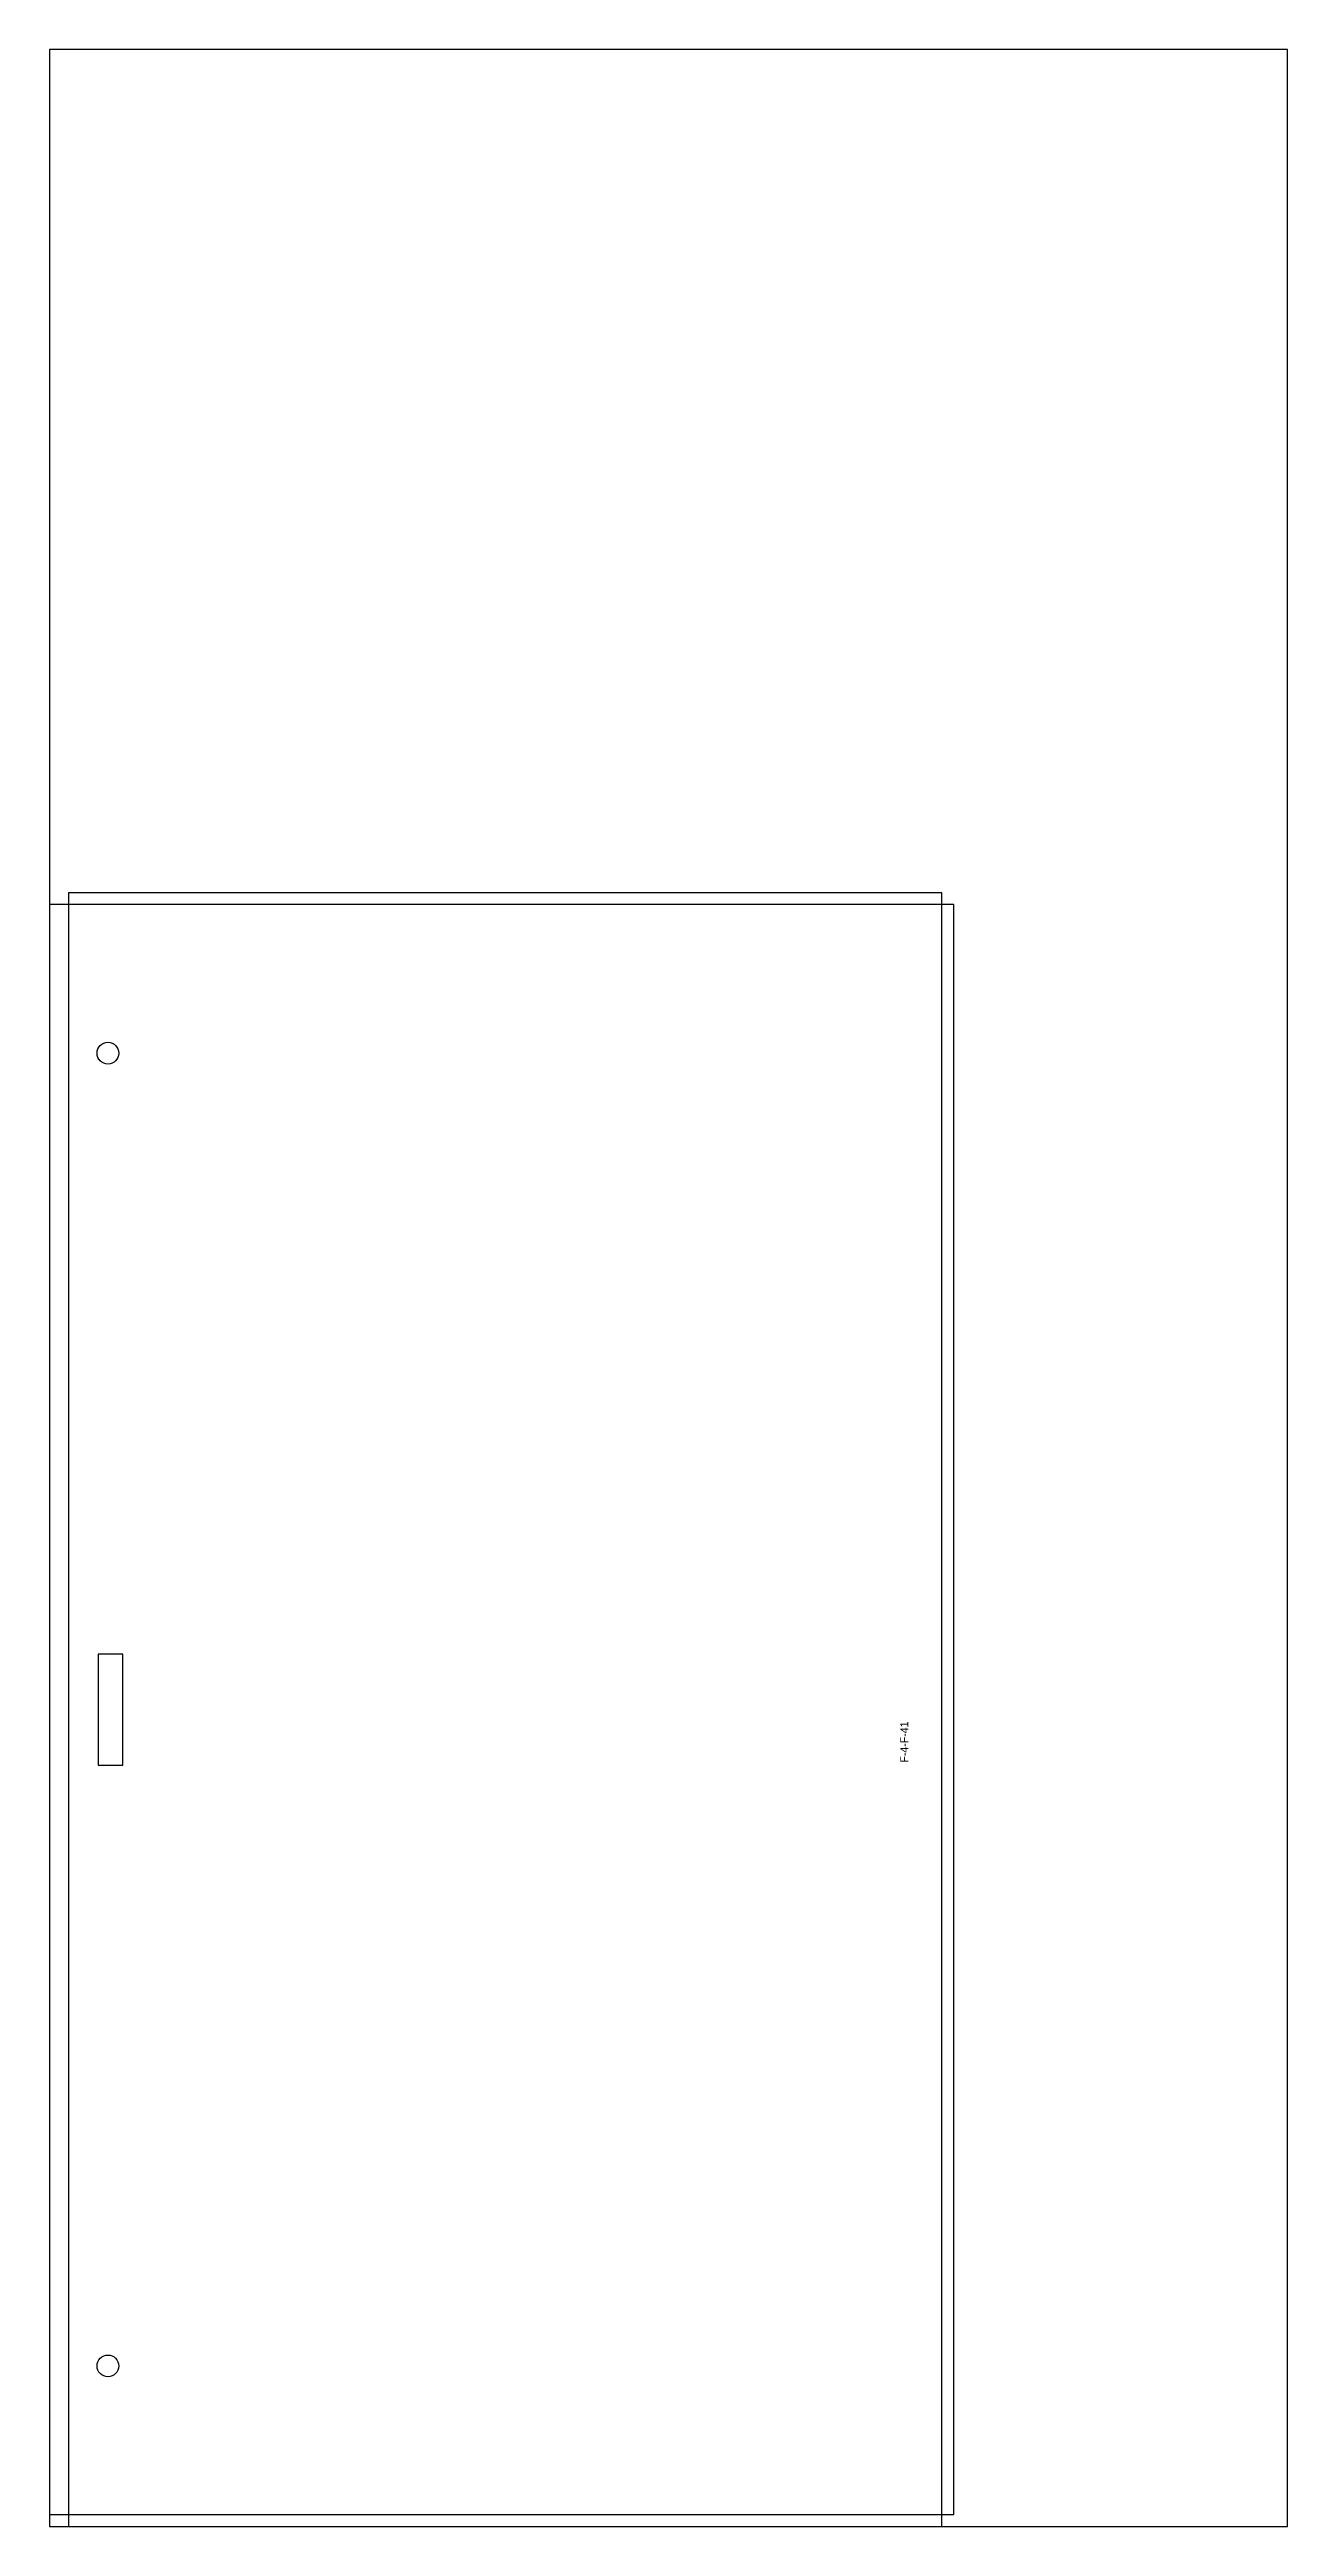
# Model space of a CAD drawing. Header units: metres. Extents: x 0 to 1250, y 0 to 2500.
import ezdxf
from ezdxf.enums import TextEntityAlignment as Align

# ---------------------------------------------------------------- set-up
doc = ezdxf.new("R2010")
doc.units = ezdxf.units.M
for name, color, linetype in [('BIN', 2, 'Continuous'), ('CUT', 4, 'Continuous'), ('DIMENSIONS', 1, 'Continuous')]:
    doc.layers.add(name, color=color, linetype=linetype)

msp = doc.modelspace()

# ---------------------------------------------------------------- linework, layer by layer
at = {"layer": 'BIN'}
msp.add_lwpolyline([(0, 0), (1250, 0), (1250, 2500), (0, 2500), (0, 0)], dxfattribs=at)
at = {"layer": 'CUT'}
for points in [[(0, 12), (913, 12), (913, 1637), (0, 1637), (0, 12)], [(19, 0), (901, 0), (901, 1649), (19, 1649), (19, 0)], [(49, 768.5), (74, 768.5), (74, 880.5), (49, 880.5), (49, 768.5)]]:
    msp.add_lwpolyline(points, dxfattribs=at)
for centre in [(59, 1487), (59, 162)]:
    msp.add_circle(centre, 11, dxfattribs=at)

# ---------------------------------------------------------------- texts
at = {"layer": 'DIMENSIONS'}
msp.add_text('F-4-F-41', height=8, rotation=90, dxfattribs=at).set_placement((863, 812.5), align=Align.MIDDLE_RIGHT)

doc.saveas('drawing.dxf')
